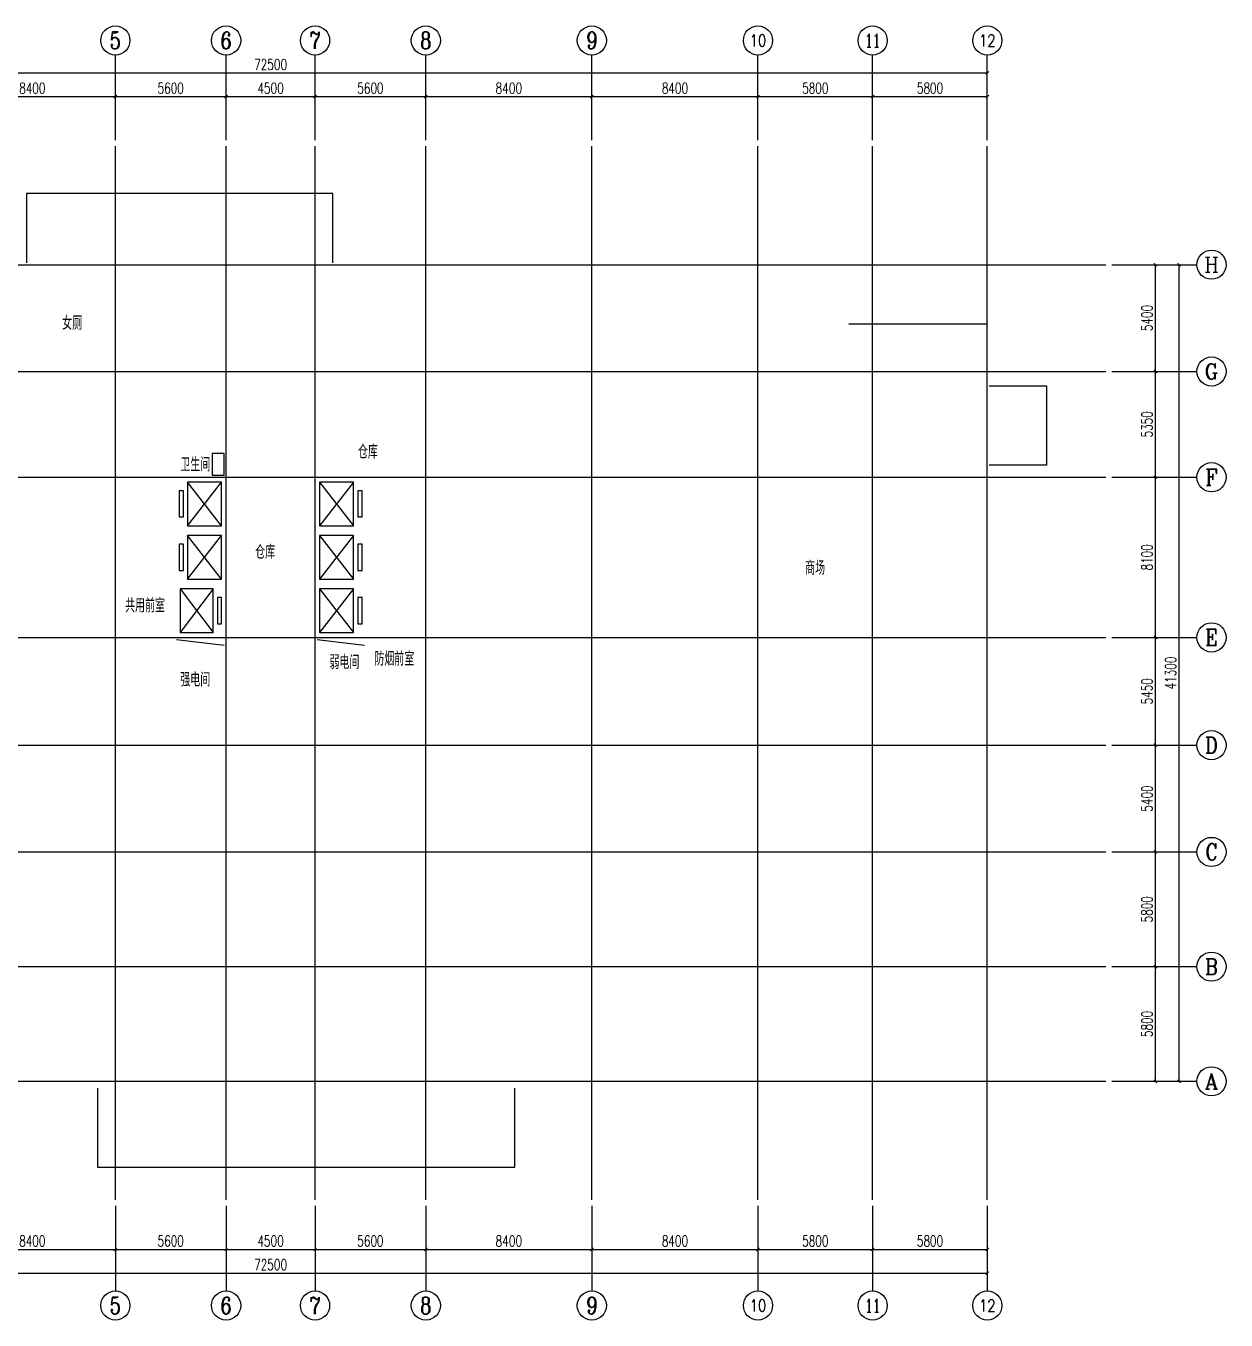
# Model space of a CAD drawing. Extents: x -23677 to 72977, y -23677 to 41777.
# Drawn here: x 12275 to 72977, y -23677 to 41777 of the extents above; entities that cross this region are included whole.
import ezdxf
from ezdxf.enums import TextEntityAlignment as Align

# ---------------------------------------------------------------- set-up
doc = ezdxf.new("R2010")
doc.units = 0
doc.header["$LTSCALE"] = 1000
doc.header["$MEASUREMENT"] = 0
for name, color, linetype in [('AXIS', 3, 'Continuous'), ('AXIS_TEXT', 7, 'Continuous'), ('Canopy', 100, 'Continuous'), ('EVTR', 2, 'Continuous'), ('hole', 50, 'Continuous'), ('LVTRY', 6, 'Continuous'), ('Text', 7, 'Continuous')]:
    doc.layers.add(name, color=color, linetype=linetype)
doc.layers.add('DOTE', color=1, linetype='Continuous', plot=False)
doc.layers.add('DOTE_EXCLUDED', color=1, linetype='Continuous', plot=False)
doc.styles.add('_TCH_AXIS', font='COMPLEX', dxfattribs={"bigfont": 'GBCBIG'})
doc.styles.add('_TCH_DIM_T3', font='SIMPLEX', dxfattribs={"width": 0.705882, "bigfont": 'GBCBIG'})
doc.styles.add('COMPLEX', font='COMPLEX')
doc.styles.get("Standard").update_dxf_attribs({"font": 'gbenor.shx', "bigfont": 'gbcbig.shx'})
doc.dimstyles.new('_TCH_ARCH&&100', dxfattribs={"dimtxt": 297.5, "dimasz": 100, "dimexe": 250, "dimexo": 300, "dimgap": 126.25, "dimtad": 1, "dimdec": 0, "dimzin": 0, "dimdsep": 46, "dimtxsty": '_TCH_DIM_T3', "dimblk": 'ARCHTICK', "dimcen": 0.09, "dimclrt": 7, "dimazin": 2, "dimtfac": 1, "dimtdec": 0, "dimtix": 1, "dimtmove": 2, "dimatfit": 3, "dimfxl": 1, "dimtolj": 1, "dimtzin": 0, "dimarcsym": 0})

# ---------------------------------------------------------------- blocks, each defined once
blk = doc.blocks.new('_AXISO')
blk.add_circle((0, 0), 0.5)
at = {"layer": 'AXIS_TEXT', "style": 'COMPLEX', "width": 1.041667}
blk.add_attdef('A', text='', height=0.56, dxfattribs=at).set_placement((-0.25, -0.28), (0.25, -0.28), align=Align.FIT)
blk = doc.blocks.new('_ArchTick')
at = {"color": 0, "linetype": 'ByBlock', "const_width": 0.4}
blk.add_lwpolyline([(-0.5, -0.5), (0.5, 0.5)], dxfattribs=at)
blk = doc.blocks.new('*D53')
at = {"layer": 'AXIS', "color": 0, "lineweight": -2, "transparency": 16777216}
for p, q in [((8400, -17900), (8400, -20350)), ((16800, -17900), (16800, -20350)), ((8400, -20100), (16800, -20100))]:
    blk.add_line(p, q, dxfattribs=at)
at = {"layer": 'Defpoints', "color": 0, "transparency": 16777216}
for p in [(8400, -17600), (16800, -17600), (16800, -20100)]:
    blk.add_point(p, dxfattribs=at)
at = {"layer": 'AXIS', "color": 0, "lineweight": -2, "transparency": 16777216, "xscale": 150, "yscale": 150, "zscale": 150, "rotation": 180}
blk.add_blockref('_ArchTick', (8400, -20100), dxfattribs=at)
at = {"layer": 'AXIS', "color": 0, "lineweight": -2, "transparency": 16777216, "xscale": 150, "yscale": 150, "zscale": 150}
blk.add_blockref('_ArchTick', (16800, -20100), dxfattribs=at)
at = {"layer": 'AXIS', "color": 7, "transparency": 16777216, "insert": (12600, -19675), "char_height": 550, "attachment_point": 5, "style": '_TCH_DIM_T3'}
blk.add_mtext('\\A1;8400', dxfattribs=at)
blk = doc.blocks.new('*D54')
at = {"layer": 'AXIS', "color": 0, "lineweight": -2, "transparency": 16777216}
for p, q in [((16800, -17900), (16800, -20350)), ((22400, -17900), (22400, -20350)), ((16800, -20100), (22400, -20100))]:
    blk.add_line(p, q, dxfattribs=at)
at = {"layer": 'Defpoints', "color": 0, "transparency": 16777216}
for p in [(16800, -17600), (22400, -17600), (22400, -20100)]:
    blk.add_point(p, dxfattribs=at)
at = {"layer": 'AXIS', "color": 0, "lineweight": -2, "transparency": 16777216, "xscale": 150, "yscale": 150, "zscale": 150, "rotation": 180}
blk.add_blockref('_ArchTick', (16800, -20100), dxfattribs=at)
at = {"layer": 'AXIS', "color": 0, "lineweight": -2, "transparency": 16777216, "xscale": 150, "yscale": 150, "zscale": 150}
blk.add_blockref('_ArchTick', (22400, -20100), dxfattribs=at)
at = {"layer": 'AXIS', "color": 7, "transparency": 16777216, "insert": (19600, -19675), "char_height": 550, "attachment_point": 5, "style": '_TCH_DIM_T3'}
blk.add_mtext('\\A1;5600', dxfattribs=at)
blk = doc.blocks.new('*D55')
at = {"layer": 'AXIS', "color": 0, "lineweight": -2, "transparency": 16777216}
for p, q in [((22400, -17900), (22400, -20350)), ((26900, -17900), (26900, -20350)), ((22400, -20100), (26900, -20100))]:
    blk.add_line(p, q, dxfattribs=at)
at = {"layer": 'Defpoints', "color": 0, "transparency": 16777216}
for p in [(22400, -17600), (26900, -17600), (26900, -20100)]:
    blk.add_point(p, dxfattribs=at)
at = {"layer": 'AXIS', "color": 0, "lineweight": -2, "transparency": 16777216, "xscale": 150, "yscale": 150, "zscale": 150, "rotation": 180}
blk.add_blockref('_ArchTick', (22400, -20100), dxfattribs=at)
at = {"layer": 'AXIS', "color": 0, "lineweight": -2, "transparency": 16777216, "xscale": 150, "yscale": 150, "zscale": 150}
blk.add_blockref('_ArchTick', (26900, -20100), dxfattribs=at)
at = {"layer": 'AXIS', "color": 7, "transparency": 16777216, "insert": (24650, -19675), "char_height": 550, "attachment_point": 5, "style": '_TCH_DIM_T3'}
blk.add_mtext('\\A1;4500', dxfattribs=at)
blk = doc.blocks.new('*D56')
at = {"layer": 'AXIS', "color": 0, "lineweight": -2, "transparency": 16777216}
for p, q in [((26900, -17900), (26900, -20350)), ((32500, -17900), (32500, -20350)), ((26900, -20100), (32500, -20100))]:
    blk.add_line(p, q, dxfattribs=at)
at = {"layer": 'Defpoints', "color": 0, "transparency": 16777216}
for p in [(26900, -17600), (32500, -17600), (32500, -20100)]:
    blk.add_point(p, dxfattribs=at)
at = {"layer": 'AXIS', "color": 0, "lineweight": -2, "transparency": 16777216, "xscale": 150, "yscale": 150, "zscale": 150, "rotation": 180}
blk.add_blockref('_ArchTick', (26900, -20100), dxfattribs=at)
at = {"layer": 'AXIS', "color": 0, "lineweight": -2, "transparency": 16777216, "xscale": 150, "yscale": 150, "zscale": 150}
blk.add_blockref('_ArchTick', (32500, -20100), dxfattribs=at)
at = {"layer": 'AXIS', "color": 7, "transparency": 16777216, "insert": (29700, -19675), "char_height": 550, "attachment_point": 5, "style": '_TCH_DIM_T3'}
blk.add_mtext('\\A1;5600', dxfattribs=at)
blk = doc.blocks.new('*D57')
at = {"layer": 'AXIS', "color": 0, "lineweight": -2, "transparency": 16777216}
for p, q in [((32500, -17900), (32500, -20350)), ((40900, -17900), (40900, -20350)), ((32500, -20100), (40900, -20100))]:
    blk.add_line(p, q, dxfattribs=at)
at = {"layer": 'Defpoints', "color": 0, "transparency": 16777216}
for p in [(32500, -17600), (40900, -17600), (40900, -20100)]:
    blk.add_point(p, dxfattribs=at)
at = {"layer": 'AXIS', "color": 0, "lineweight": -2, "transparency": 16777216, "xscale": 150, "yscale": 150, "zscale": 150, "rotation": 180}
blk.add_blockref('_ArchTick', (32500, -20100), dxfattribs=at)
at = {"layer": 'AXIS', "color": 0, "lineweight": -2, "transparency": 16777216, "xscale": 150, "yscale": 150, "zscale": 150}
blk.add_blockref('_ArchTick', (40900, -20100), dxfattribs=at)
at = {"layer": 'AXIS', "color": 7, "transparency": 16777216, "insert": (36700, -19675), "char_height": 550, "attachment_point": 5, "style": '_TCH_DIM_T3'}
blk.add_mtext('\\A1;8400', dxfattribs=at)
blk = doc.blocks.new('*D58')
at = {"layer": 'AXIS', "color": 0, "lineweight": -2, "transparency": 16777216}
for p, q in [((40900, -17900), (40900, -20350)), ((49300, -17900), (49300, -20350)), ((40900, -20100), (49300, -20100))]:
    blk.add_line(p, q, dxfattribs=at)
at = {"layer": 'Defpoints', "color": 0, "transparency": 16777216}
for p in [(40900, -17600), (49300, -17600), (49300, -20100)]:
    blk.add_point(p, dxfattribs=at)
at = {"layer": 'AXIS', "color": 0, "lineweight": -2, "transparency": 16777216, "xscale": 150, "yscale": 150, "zscale": 150, "rotation": 180}
blk.add_blockref('_ArchTick', (40900, -20100), dxfattribs=at)
at = {"layer": 'AXIS', "color": 0, "lineweight": -2, "transparency": 16777216, "xscale": 150, "yscale": 150, "zscale": 150}
blk.add_blockref('_ArchTick', (49300, -20100), dxfattribs=at)
at = {"layer": 'AXIS', "color": 7, "transparency": 16777216, "insert": (45100, -19675), "char_height": 550, "attachment_point": 5, "style": '_TCH_DIM_T3'}
blk.add_mtext('\\A1;8400', dxfattribs=at)
blk = doc.blocks.new('*D59')
at = {"layer": 'AXIS', "color": 0, "lineweight": -2, "transparency": 16777216}
for p, q in [((49300, -17900), (49300, -20350)), ((55100, -17900), (55100, -20350)), ((49300, -20100), (55100, -20100))]:
    blk.add_line(p, q, dxfattribs=at)
at = {"layer": 'Defpoints', "color": 0, "transparency": 16777216}
for p in [(49300, -17600), (55100, -17600), (55100, -20100)]:
    blk.add_point(p, dxfattribs=at)
at = {"layer": 'AXIS', "color": 0, "lineweight": -2, "transparency": 16777216, "xscale": 150, "yscale": 150, "zscale": 150, "rotation": 180}
blk.add_blockref('_ArchTick', (49300, -20100), dxfattribs=at)
at = {"layer": 'AXIS', "color": 0, "lineweight": -2, "transparency": 16777216, "xscale": 150, "yscale": 150, "zscale": 150}
blk.add_blockref('_ArchTick', (55100, -20100), dxfattribs=at)
at = {"layer": 'AXIS', "color": 7, "transparency": 16777216, "insert": (52200, -19675), "char_height": 550, "attachment_point": 5, "style": '_TCH_DIM_T3'}
blk.add_mtext('\\A1;5800', dxfattribs=at)
blk = doc.blocks.new('*D60')
at = {"layer": 'AXIS', "color": 0, "lineweight": -2, "transparency": 16777216}
for p, q in [((55100, -17900), (55100, -20350)), ((60900, -17900), (60900, -20350)), ((55100, -20100), (60900, -20100))]:
    blk.add_line(p, q, dxfattribs=at)
at = {"layer": 'Defpoints', "color": 0, "transparency": 16777216}
for p in [(55100, -17600), (60900, -17600), (60900, -20100)]:
    blk.add_point(p, dxfattribs=at)
at = {"layer": 'AXIS', "color": 0, "lineweight": -2, "transparency": 16777216, "xscale": 150, "yscale": 150, "zscale": 150, "rotation": 180}
blk.add_blockref('_ArchTick', (55100, -20100), dxfattribs=at)
at = {"layer": 'AXIS', "color": 0, "lineweight": -2, "transparency": 16777216, "xscale": 150, "yscale": 150, "zscale": 150}
blk.add_blockref('_ArchTick', (60900, -20100), dxfattribs=at)
at = {"layer": 'AXIS', "color": 7, "transparency": 16777216, "insert": (58000, -19675), "char_height": 550, "attachment_point": 5, "style": '_TCH_DIM_T3'}
blk.add_mtext('\\A1;5800', dxfattribs=at)
blk = doc.blocks.new('*D61')
at = {"layer": 'AXIS', "color": 0, "lineweight": -2, "transparency": 16777216}
for p, q in [((-11600, -18300), (-11600, -21550)), ((60900, -18300), (60900, -21550)), ((-11600, -21300), (60900, -21300))]:
    blk.add_line(p, q, dxfattribs=at)
at = {"layer": 'Defpoints', "color": 0, "transparency": 16777216}
for p in [(-11600, -18000), (60900, -18000), (60900, -21300)]:
    blk.add_point(p, dxfattribs=at)
at = {"layer": 'AXIS', "color": 0, "lineweight": -2, "transparency": 16777216, "xscale": 150, "yscale": 150, "zscale": 150, "rotation": 180}
blk.add_blockref('_ArchTick', (-11600, -21300), dxfattribs=at)
at = {"layer": 'AXIS', "color": 0, "lineweight": -2, "transparency": 16777216, "xscale": 150, "yscale": 150, "zscale": 150}
blk.add_blockref('_ArchTick', (60900, -21300), dxfattribs=at)
at = {"layer": 'AXIS', "color": 7, "transparency": 16777216, "insert": (24650, -20875), "char_height": 550, "attachment_point": 5, "style": '_TCH_DIM_T3'}
blk.add_mtext('\\A1;72500', dxfattribs=at)
blk = doc.blocks.new('*D73')
at = {"layer": 'AXIS', "color": 0, "lineweight": -2, "transparency": 16777216}
for p, q in [((8400, 36000), (8400, 38450)), ((8400, 38200), (16800, 38200)), ((16800, 36000), (16800, 38450))]:
    blk.add_line(p, q, dxfattribs=at)
at = {"layer": 'Defpoints', "color": 0, "transparency": 16777216}
for p in [(16800, 38200), (8400, 35700), (16800, 35700)]:
    blk.add_point(p, dxfattribs=at)
at = {"layer": 'AXIS', "color": 0, "lineweight": -2, "transparency": 16777216, "xscale": 150, "yscale": 150, "zscale": 150, "rotation": 180}
blk.add_blockref('_ArchTick', (8400, 38200), dxfattribs=at)
at = {"layer": 'AXIS', "color": 0, "lineweight": -2, "transparency": 16777216, "xscale": 150, "yscale": 150, "zscale": 150}
blk.add_blockref('_ArchTick', (16800, 38200), dxfattribs=at)
at = {"layer": 'AXIS', "color": 7, "transparency": 16777216, "insert": (12600, 38625), "char_height": 550, "attachment_point": 5, "style": '_TCH_DIM_T3'}
blk.add_mtext('\\A1;8400', dxfattribs=at)
blk = doc.blocks.new('*D74')
at = {"layer": 'AXIS', "color": 0, "lineweight": -2, "transparency": 16777216}
for p, q in [((16800, 36000), (16800, 38450)), ((16800, 38200), (22400, 38200)), ((22400, 36000), (22400, 38450))]:
    blk.add_line(p, q, dxfattribs=at)
at = {"layer": 'Defpoints', "color": 0, "transparency": 16777216}
for p in [(22400, 38200), (16800, 35700), (22400, 35700)]:
    blk.add_point(p, dxfattribs=at)
at = {"layer": 'AXIS', "color": 0, "lineweight": -2, "transparency": 16777216, "xscale": 150, "yscale": 150, "zscale": 150, "rotation": 180}
blk.add_blockref('_ArchTick', (16800, 38200), dxfattribs=at)
at = {"layer": 'AXIS', "color": 0, "lineweight": -2, "transparency": 16777216, "xscale": 150, "yscale": 150, "zscale": 150}
blk.add_blockref('_ArchTick', (22400, 38200), dxfattribs=at)
at = {"layer": 'AXIS', "color": 7, "transparency": 16777216, "insert": (19600, 38625), "char_height": 550, "attachment_point": 5, "style": '_TCH_DIM_T3'}
blk.add_mtext('\\A1;5600', dxfattribs=at)
blk = doc.blocks.new('*D75')
at = {"layer": 'AXIS', "color": 0, "lineweight": -2, "transparency": 16777216}
for p, q in [((22400, 36000), (22400, 38450)), ((22400, 38200), (26900, 38200)), ((26900, 36000), (26900, 38450))]:
    blk.add_line(p, q, dxfattribs=at)
at = {"layer": 'Defpoints', "color": 0, "transparency": 16777216}
for p in [(26900, 38200), (22400, 35700), (26900, 35700)]:
    blk.add_point(p, dxfattribs=at)
at = {"layer": 'AXIS', "color": 0, "lineweight": -2, "transparency": 16777216, "xscale": 150, "yscale": 150, "zscale": 150, "rotation": 180}
blk.add_blockref('_ArchTick', (22400, 38200), dxfattribs=at)
at = {"layer": 'AXIS', "color": 0, "lineweight": -2, "transparency": 16777216, "xscale": 150, "yscale": 150, "zscale": 150}
blk.add_blockref('_ArchTick', (26900, 38200), dxfattribs=at)
at = {"layer": 'AXIS', "color": 7, "transparency": 16777216, "insert": (24650, 38625), "char_height": 550, "attachment_point": 5, "style": '_TCH_DIM_T3'}
blk.add_mtext('\\A1;4500', dxfattribs=at)
blk = doc.blocks.new('*D76')
at = {"layer": 'AXIS', "color": 0, "lineweight": -2, "transparency": 16777216}
for p, q in [((26900, 36000), (26900, 38450)), ((26900, 38200), (32500, 38200)), ((32500, 36000), (32500, 38450))]:
    blk.add_line(p, q, dxfattribs=at)
at = {"layer": 'Defpoints', "color": 0, "transparency": 16777216}
for p in [(32500, 38200), (26900, 35700), (32500, 35700)]:
    blk.add_point(p, dxfattribs=at)
at = {"layer": 'AXIS', "color": 0, "lineweight": -2, "transparency": 16777216, "xscale": 150, "yscale": 150, "zscale": 150, "rotation": 180}
blk.add_blockref('_ArchTick', (26900, 38200), dxfattribs=at)
at = {"layer": 'AXIS', "color": 0, "lineweight": -2, "transparency": 16777216, "xscale": 150, "yscale": 150, "zscale": 150}
blk.add_blockref('_ArchTick', (32500, 38200), dxfattribs=at)
at = {"layer": 'AXIS', "color": 7, "transparency": 16777216, "insert": (29700, 38625), "char_height": 550, "attachment_point": 5, "style": '_TCH_DIM_T3'}
blk.add_mtext('\\A1;5600', dxfattribs=at)
blk = doc.blocks.new('*D77')
at = {"layer": 'AXIS', "color": 0, "lineweight": -2, "transparency": 16777216}
for p, q in [((32500, 36000), (32500, 38450)), ((32500, 38200), (40900, 38200)), ((40900, 36000), (40900, 38450))]:
    blk.add_line(p, q, dxfattribs=at)
at = {"layer": 'Defpoints', "color": 0, "transparency": 16777216}
for p in [(40900, 38200), (32500, 35700), (40900, 35700)]:
    blk.add_point(p, dxfattribs=at)
at = {"layer": 'AXIS', "color": 0, "lineweight": -2, "transparency": 16777216, "xscale": 150, "yscale": 150, "zscale": 150, "rotation": 180}
blk.add_blockref('_ArchTick', (32500, 38200), dxfattribs=at)
at = {"layer": 'AXIS', "color": 0, "lineweight": -2, "transparency": 16777216, "xscale": 150, "yscale": 150, "zscale": 150}
blk.add_blockref('_ArchTick', (40900, 38200), dxfattribs=at)
at = {"layer": 'AXIS', "color": 7, "transparency": 16777216, "insert": (36700, 38625), "char_height": 550, "attachment_point": 5, "style": '_TCH_DIM_T3'}
blk.add_mtext('\\A1;8400', dxfattribs=at)
blk = doc.blocks.new('*D78')
at = {"layer": 'AXIS', "color": 0, "lineweight": -2, "transparency": 16777216}
for p, q in [((40900, 36000), (40900, 38450)), ((40900, 38200), (49300, 38200)), ((49300, 36000), (49300, 38450))]:
    blk.add_line(p, q, dxfattribs=at)
at = {"layer": 'Defpoints', "color": 0, "transparency": 16777216}
for p in [(49300, 38200), (40900, 35700), (49300, 35700)]:
    blk.add_point(p, dxfattribs=at)
at = {"layer": 'AXIS', "color": 0, "lineweight": -2, "transparency": 16777216, "xscale": 150, "yscale": 150, "zscale": 150, "rotation": 180}
blk.add_blockref('_ArchTick', (40900, 38200), dxfattribs=at)
at = {"layer": 'AXIS', "color": 0, "lineweight": -2, "transparency": 16777216, "xscale": 150, "yscale": 150, "zscale": 150}
blk.add_blockref('_ArchTick', (49300, 38200), dxfattribs=at)
at = {"layer": 'AXIS', "color": 7, "transparency": 16777216, "insert": (45100, 38625), "char_height": 550, "attachment_point": 5, "style": '_TCH_DIM_T3'}
blk.add_mtext('\\A1;8400', dxfattribs=at)
blk = doc.blocks.new('*D79')
at = {"layer": 'AXIS', "color": 0, "lineweight": -2, "transparency": 16777216}
for p, q in [((49300, 36000), (49300, 38450)), ((49300, 38200), (55100, 38200)), ((55100, 36000), (55100, 38450))]:
    blk.add_line(p, q, dxfattribs=at)
at = {"layer": 'Defpoints', "color": 0, "transparency": 16777216}
for p in [(55100, 38200), (49300, 35700), (55100, 35700)]:
    blk.add_point(p, dxfattribs=at)
at = {"layer": 'AXIS', "color": 0, "lineweight": -2, "transparency": 16777216, "xscale": 150, "yscale": 150, "zscale": 150, "rotation": 180}
blk.add_blockref('_ArchTick', (49300, 38200), dxfattribs=at)
at = {"layer": 'AXIS', "color": 0, "lineweight": -2, "transparency": 16777216, "xscale": 150, "yscale": 150, "zscale": 150}
blk.add_blockref('_ArchTick', (55100, 38200), dxfattribs=at)
at = {"layer": 'AXIS', "color": 7, "transparency": 16777216, "insert": (52200, 38625), "char_height": 550, "attachment_point": 5, "style": '_TCH_DIM_T3'}
blk.add_mtext('\\A1;5800', dxfattribs=at)
blk = doc.blocks.new('*D80')
at = {"layer": 'AXIS', "color": 0, "lineweight": -2, "transparency": 16777216}
for p, q in [((55100, 36000), (55100, 38450)), ((55100, 38200), (60900, 38200)), ((60900, 36000), (60900, 38450))]:
    blk.add_line(p, q, dxfattribs=at)
at = {"layer": 'Defpoints', "color": 0, "transparency": 16777216}
for p in [(60900, 38200), (55100, 35700), (60900, 35700)]:
    blk.add_point(p, dxfattribs=at)
at = {"layer": 'AXIS', "color": 0, "lineweight": -2, "transparency": 16777216, "xscale": 150, "yscale": 150, "zscale": 150, "rotation": 180}
blk.add_blockref('_ArchTick', (55100, 38200), dxfattribs=at)
at = {"layer": 'AXIS', "color": 0, "lineweight": -2, "transparency": 16777216, "xscale": 150, "yscale": 150, "zscale": 150}
blk.add_blockref('_ArchTick', (60900, 38200), dxfattribs=at)
at = {"layer": 'AXIS', "color": 7, "transparency": 16777216, "insert": (58000, 38625), "char_height": 550, "attachment_point": 5, "style": '_TCH_DIM_T3'}
blk.add_mtext('\\A1;5800', dxfattribs=at)
blk = doc.blocks.new('*D81')
at = {"layer": 'AXIS', "color": 0, "lineweight": -2, "transparency": 16777216}
for p, q in [((-11600, 36400), (-11600, 39650)), ((-11600, 39400), (60900, 39400)), ((60900, 36400), (60900, 39650))]:
    blk.add_line(p, q, dxfattribs=at)
at = {"layer": 'Defpoints', "color": 0, "transparency": 16777216}
for p in [(60900, 39400), (-11600, 36100), (60900, 36100)]:
    blk.add_point(p, dxfattribs=at)
at = {"layer": 'AXIS', "color": 0, "lineweight": -2, "transparency": 16777216, "xscale": 150, "yscale": 150, "zscale": 150, "rotation": 180}
blk.add_blockref('_ArchTick', (-11600, 39400), dxfattribs=at)
at = {"layer": 'AXIS', "color": 0, "lineweight": -2, "transparency": 16777216, "xscale": 150, "yscale": 150, "zscale": 150}
blk.add_blockref('_ArchTick', (60900, 39400), dxfattribs=at)
at = {"layer": 'AXIS', "color": 7, "transparency": 16777216, "insert": (24650, 39825), "char_height": 550, "attachment_point": 5, "style": '_TCH_DIM_T3'}
blk.add_mtext('\\A1;72500', dxfattribs=at)
blk = doc.blocks.new('*D82')
at = {"layer": 'AXIS', "color": 0, "lineweight": -2, "transparency": 16777216}
for p, q in [((67200, -5800), (69650, -5800)), ((69400, -11600), (69400, -5800)), ((67200, -11600), (69650, -11600))]:
    blk.add_line(p, q, dxfattribs=at)
at = {"layer": 'Defpoints', "color": 0, "transparency": 16777216}
for p in [(66900, -5800), (69400, -5800), (66900, -11600)]:
    blk.add_point(p, dxfattribs=at)
at = {"layer": 'AXIS', "color": 0, "lineweight": -2, "transparency": 16777216, "xscale": 150, "yscale": 150, "zscale": 150}
for p, rotation in [((69400, -5800), 90), ((69400, -11600), 270)]:
    blk.add_blockref('_ArchTick', p, dxfattribs=dict(at, rotation=rotation))
at = {"layer": 'AXIS', "color": 7, "transparency": 16777216, "insert": (68975, -8700), "char_height": 550, "attachment_point": 5, "rotation": 90, "style": '_TCH_DIM_T3'}
blk.add_mtext('\\A1;5800', dxfattribs=at)
blk = doc.blocks.new('*D83')
at = {"layer": 'AXIS', "color": 0, "lineweight": -2, "transparency": 16777216}
for p, q in [((67200, 0), (69650, 0)), ((69400, -5800), (69400, 0)), ((67200, -5800), (69650, -5800))]:
    blk.add_line(p, q, dxfattribs=at)
at = {"layer": 'Defpoints', "color": 0, "transparency": 16777216}
for p in [(66900, 0), (69400, 0), (66900, -5800)]:
    blk.add_point(p, dxfattribs=at)
at = {"layer": 'AXIS', "color": 0, "lineweight": -2, "transparency": 16777216, "xscale": 150, "yscale": 150, "zscale": 150}
for p, rotation in [((69400, 0), 90), ((69400, -5800), 270)]:
    blk.add_blockref('_ArchTick', p, dxfattribs=dict(at, rotation=rotation))
at = {"layer": 'AXIS', "color": 7, "transparency": 16777216, "insert": (68975, -2900), "char_height": 550, "attachment_point": 5, "rotation": 90, "style": '_TCH_DIM_T3'}
blk.add_mtext('\\A1;5800', dxfattribs=at)
blk = doc.blocks.new('*D84')
at = {"layer": 'AXIS', "color": 0, "lineweight": -2, "transparency": 16777216}
for p, q in [((67200, 5400), (69650, 5400)), ((69400, 0), (69400, 5400)), ((67200, 0), (69650, 0))]:
    blk.add_line(p, q, dxfattribs=at)
at = {"layer": 'Defpoints', "color": 0, "transparency": 16777216}
for p in [(66900, 5400), (69400, 5400), (66900, 0)]:
    blk.add_point(p, dxfattribs=at)
at = {"layer": 'AXIS', "color": 0, "lineweight": -2, "transparency": 16777216, "xscale": 150, "yscale": 150, "zscale": 150}
for p, rotation in [((69400, 5400), 90), ((69400, 0), 270)]:
    blk.add_blockref('_ArchTick', p, dxfattribs=dict(at, rotation=rotation))
at = {"layer": 'AXIS', "color": 7, "transparency": 16777216, "insert": (68975, 2700), "char_height": 550, "attachment_point": 5, "rotation": 90, "style": '_TCH_DIM_T3'}
blk.add_mtext('\\A1;5400', dxfattribs=at)
blk = doc.blocks.new('*D85')
at = {"layer": 'AXIS', "color": 0, "lineweight": -2, "transparency": 16777216}
for p, q in [((67200, 10850), (69650, 10850)), ((69400, 5400), (69400, 10850)), ((67200, 5400), (69650, 5400))]:
    blk.add_line(p, q, dxfattribs=at)
at = {"layer": 'Defpoints', "color": 0, "transparency": 16777216}
for p in [(66900, 10850), (69400, 10850), (66900, 5400)]:
    blk.add_point(p, dxfattribs=at)
at = {"layer": 'AXIS', "color": 0, "lineweight": -2, "transparency": 16777216, "xscale": 150, "yscale": 150, "zscale": 150}
for p, rotation in [((69400, 10850), 90), ((69400, 5400), 270)]:
    blk.add_blockref('_ArchTick', p, dxfattribs=dict(at, rotation=rotation))
at = {"layer": 'AXIS', "color": 7, "transparency": 16777216, "insert": (68975, 8125), "char_height": 550, "attachment_point": 5, "rotation": 90, "style": '_TCH_DIM_T3'}
blk.add_mtext('\\A1;5450', dxfattribs=at)
blk = doc.blocks.new('*D86')
at = {"layer": 'AXIS', "color": 0, "lineweight": -2, "transparency": 16777216}
for p, q in [((67200, 18950), (69650, 18950)), ((69400, 10850), (69400, 18950)), ((67200, 10850), (69650, 10850))]:
    blk.add_line(p, q, dxfattribs=at)
at = {"layer": 'Defpoints', "color": 0, "transparency": 16777216}
for p in [(66900, 18950), (69400, 18950), (66900, 10850)]:
    blk.add_point(p, dxfattribs=at)
at = {"layer": 'AXIS', "color": 0, "lineweight": -2, "transparency": 16777216, "xscale": 150, "yscale": 150, "zscale": 150}
for p, rotation in [((69400, 18950), 90), ((69400, 10850), 270)]:
    blk.add_blockref('_ArchTick', p, dxfattribs=dict(at, rotation=rotation))
at = {"layer": 'AXIS', "color": 7, "transparency": 16777216, "insert": (68975, 14900), "char_height": 550, "attachment_point": 5, "rotation": 90, "style": '_TCH_DIM_T3'}
blk.add_mtext('\\A1;8100', dxfattribs=at)
blk = doc.blocks.new('*D87')
at = {"layer": 'AXIS', "color": 0, "lineweight": -2, "transparency": 16777216}
for p, q in [((67200, 24300), (69650, 24300)), ((69400, 18950), (69400, 24300)), ((67200, 18950), (69650, 18950))]:
    blk.add_line(p, q, dxfattribs=at)
at = {"layer": 'Defpoints', "color": 0, "transparency": 16777216}
for p in [(66900, 24300), (69400, 24300), (66900, 18950)]:
    blk.add_point(p, dxfattribs=at)
at = {"layer": 'AXIS', "color": 0, "lineweight": -2, "transparency": 16777216, "xscale": 150, "yscale": 150, "zscale": 150}
for p, rotation in [((69400, 24300), 90), ((69400, 18950), 270)]:
    blk.add_blockref('_ArchTick', p, dxfattribs=dict(at, rotation=rotation))
at = {"layer": 'AXIS', "color": 7, "transparency": 16777216, "insert": (68975, 21625), "char_height": 550, "attachment_point": 5, "rotation": 90, "style": '_TCH_DIM_T3'}
blk.add_mtext('\\A1;5350', dxfattribs=at)
blk = doc.blocks.new('*D88')
at = {"layer": 'AXIS', "color": 0, "lineweight": -2, "transparency": 16777216}
for p, q in [((67200, 29700), (69650, 29700)), ((69400, 24300), (69400, 29700)), ((67200, 24300), (69650, 24300))]:
    blk.add_line(p, q, dxfattribs=at)
at = {"layer": 'Defpoints', "color": 0, "transparency": 16777216}
for p in [(66900, 29700), (69400, 29700), (66900, 24300)]:
    blk.add_point(p, dxfattribs=at)
at = {"layer": 'AXIS', "color": 0, "lineweight": -2, "transparency": 16777216, "xscale": 150, "yscale": 150, "zscale": 150}
for p, rotation in [((69400, 29700), 90), ((69400, 24300), 270)]:
    blk.add_blockref('_ArchTick', p, dxfattribs=dict(at, rotation=rotation))
at = {"layer": 'AXIS', "color": 7, "transparency": 16777216, "insert": (68975, 27000), "char_height": 550, "attachment_point": 5, "rotation": 90, "style": '_TCH_DIM_T3'}
blk.add_mtext('\\A1;5400', dxfattribs=at)
blk = doc.blocks.new('*D89')
at = {"layer": 'AXIS', "color": 0, "lineweight": -2, "transparency": 16777216}
for p, q in [((67600, 29700), (70850, 29700)), ((70600, -11600), (70600, 29700)), ((67600, -11600), (70850, -11600))]:
    blk.add_line(p, q, dxfattribs=at)
at = {"layer": 'Defpoints', "color": 0, "transparency": 16777216}
for p in [(67300, 29700), (70600, 29700), (67300, -11600)]:
    blk.add_point(p, dxfattribs=at)
at = {"layer": 'AXIS', "color": 0, "lineweight": -2, "transparency": 16777216, "xscale": 150, "yscale": 150, "zscale": 150}
for p, rotation in [((70600, 29700), 90), ((70600, -11600), 270)]:
    blk.add_blockref('_ArchTick', p, dxfattribs=dict(at, rotation=rotation))
at = {"layer": 'AXIS', "color": 7, "transparency": 16777216, "insert": (70175, 9050), "char_height": 550, "attachment_point": 5, "rotation": 90, "style": '_TCH_DIM_T3'}
blk.add_mtext('\\A1;41300', dxfattribs=at)

msp = doc.modelspace()

# ---------------------------------------------------------------- linework, layer by layer
at = {"layer": 'AXIS'}
for p, q in [((16800, 36300), (16800, 40300)), ((22400, 36300), (22400, 40300)), ((26900, 36300), (26900, 40300)), ((32500, 36300), (32500, 40300)), ((40900, 36300), (40900, 40300)), ((49300, 36300), (49300, 40300)), ((55100, 36300), (55100, 40300)), ((60900, 36300), (60900, 40300)), ((67500, 29700), (71500, 29700)), ((67500, 24300), (71500, 24300)), ((67500, 18950), (71500, 18950)), ((67500, 10850), (71500, 10850)), ((67500, 5400), (71500, 5400)), ((67500, 0), (71500, 0)), ((67500, -5800), (71500, -5800)), ((67500, -11600), (71500, -11600)), ((16800, -18200), (16800, -22200)), ((22400, -18200), (22400, -22200)), ((26900, -18200), (26900, -22200)), ((32500, -18200), (32500, -22200)), ((40900, -18200), (40900, -22200)), ((49300, -18200), (49300, -22200)), ((55100, -18200), (55100, -22200)), ((60900, -18200), (60900, -22200))]:
    msp.add_line(p, q, dxfattribs=at)
at = {"layer": 'Canopy'}
for points in [[(27800, 29800), (27800, 33300), (12300, 33300), (12300, 29800)], [(61000, 23567.5), (63900, 23567.5), (63900, 19567.5), (61000, 19567.5)], [(15900, -11940), (15900, -15940), (37000, -15940), (37000, -11940)]]:
    msp.add_lwpolyline(points, dxfattribs=at)
at = {"layer": 'DOTE'}
for p, q in [((16800, -17600), (16800, 35700)), ((22400, -17600), (22400, 35700)), ((26900, -17600), (26900, 35700)), ((32500, -17600), (32500, 35700)), ((40900, -17600), (40900, 35700)), ((49300, -17600), (49300, 35700)), ((55100, -17600), (55100, 35700)), ((60900, -17600), (60900, 35700)), ((-17600, 29700), (66900, 29700)), ((-17600, 24300), (66900, 24300)), ((-17600, 18950), (66900, 18950)), ((-17600, 10850), (66900, 10850)), ((-17600, 5400), (66900, 5400)), ((-17600, 0), (66900, 0)), ((-17600, -5800), (66900, -5800)), ((-17600, -11600), (66900, -11600))]:
    msp.add_line(p, q, dxfattribs=at)
at = {"layer": 'DOTE_EXCLUDED'}
msp.add_line((53900, 26700), (60900, 26700), dxfattribs=at)
at = {"layer": 'EVTR'}
for p, q in [((22175, 18700), (20455, 18700)), ((20455, 18700), (20455, 16500)), ((20455, 16500), (22175, 18700)), ((22175, 16500), (20455, 18700)), ((22175, 16500), (22175, 18700)), ((28845, 18700), (27125, 18700)), ((27125, 18700), (27125, 16500)), ((28845, 18700), (27125, 16500)), ((27125, 18700), (28845, 16500)), ((28845, 16500), (28845, 18700)), ((20240, 18260), (20025, 18260)), ((20025, 18260), (20025, 16940)), ((20240, 16940), (20240, 18260)), ((29275, 18260), (29060, 18260)), ((29060, 18260), (29060, 16940)), ((29275, 16940), (29275, 18260)), ((20025, 16940), (20240, 16940)), ((20455, 16500), (22175, 16500)), ((27125, 16500), (28845, 16500)), ((29060, 16940), (29275, 16940)), ((22175, 16000), (20455, 16000)), ((20455, 16000), (20455, 13800)), ((20455, 13800), (22175, 16000)), ((22175, 13800), (20455, 16000)), ((22175, 13800), (22175, 16000)), ((28845, 16000), (27125, 16000)), ((27125, 16000), (27125, 13800)), ((28845, 16000), (27125, 13800)), ((27125, 16000), (28845, 13800)), ((28845, 13800), (28845, 16000)), ((20240, 15560), (20025, 15560)), ((20025, 15560), (20025, 14240)), ((20240, 14240), (20240, 15560)), ((29275, 15560), (29060, 15560)), ((29060, 15560), (29060, 14240)), ((29275, 14240), (29275, 15560)), ((20025, 14240), (20240, 14240)), ((20455, 13800), (22175, 13800)), ((27125, 13800), (28845, 13800)), ((29060, 14240), (29275, 14240)), ((21754.3, 13300), (20071.4, 13300)), ((20071.4, 13300), (20071.4, 11100)), ((21754.3, 13300), (20071.4, 11100)), ((20071.4, 13300), (21754.3, 11100)), ((21754.3, 11100), (21754.3, 13300)), ((28845, 13300), (27125, 13300)), ((27125, 13300), (27125, 11100)), ((28845, 13300), (27125, 11100)), ((27125, 13300), (28845, 11100)), ((28845, 11100), (28845, 13300)), ((22175, 12860), (21964.6, 12860)), ((21964.6, 12860), (21964.6, 11540)), ((22175, 11540), (22175, 12860)), ((29275, 12860), (29060, 12860)), ((29060, 12860), (29060, 11540)), ((29275, 11540), (29275, 12860)), ((21964.6, 11540), (22175, 11540)), ((29060, 11540), (29275, 11540)), ((20071.4, 11100), (21754.3, 11100)), ((27125, 11100), (28845, 11100))]:
    msp.add_line(p, q, dxfattribs=at)
at = {"layer": 'hole'}
for p, q in [((19900, 10750), (22300, 10450)), ((27000, 10750), (29400, 10450))]:
    msp.add_line(p, q, dxfattribs=at)
at = {"layer": 'LVTRY'}
msp.add_lwpolyline([(22300, 19050), (22300, 20150), (21700, 20150), (21700, 19050)], close=True, dxfattribs=at)

# ---------------------------------------------------------------- block references
at = {"layer": 'AXIS'}
ref = msp.add_blockref('_AXISO', (16800, 41038.3), dxfattribs=dict(at, xscale=1476.510067114094, yscale=1476.510067114094, zscale=1476.510067114094))
ref.add_attrib('A', '5', dxfattribs={"layer": 'AXIS_TEXT', "height": 860, "style": '_TCH_AXIS'}).set_placement((16513.3, 40608.3), (17086.7, 40608.3), align=Align.FIT)
ref = msp.add_blockref('_AXISO', (22400, 41038.3), dxfattribs=dict(at, xscale=1476.510067114094, yscale=1476.510067114094, zscale=1476.510067114094))
ref.add_attrib('A', '6', dxfattribs={"layer": 'AXIS_TEXT', "height": 860, "style": '_TCH_AXIS'}).set_placement((22113.3, 40608.3), (22686.7, 40608.3), align=Align.FIT)
ref = msp.add_blockref('_AXISO', (26900, 41038.3), dxfattribs=dict(at, xscale=1476.510067114094, yscale=1476.510067114094, zscale=1476.510067114094))
ref.add_attrib('A', '7', dxfattribs={"layer": 'AXIS_TEXT', "height": 860, "style": '_TCH_AXIS'}).set_placement((26613.3, 40608.3), (27186.7, 40608.3), align=Align.FIT)
ref = msp.add_blockref('_AXISO', (32500, 41038.3), dxfattribs=dict(at, xscale=1476.510067114094, yscale=1476.510067114094, zscale=1476.510067114094))
ref.add_attrib('A', '8', dxfattribs={"layer": 'AXIS_TEXT', "height": 860, "style": '_TCH_AXIS'}).set_placement((32213.3, 40608.3), (32786.7, 40608.3), align=Align.FIT)
ref = msp.add_blockref('_AXISO', (40900, 41038.3), dxfattribs=dict(at, xscale=1476.510067114094, yscale=1476.510067114094, zscale=1476.510067114094))
ref.add_attrib('A', '9', dxfattribs={"layer": 'AXIS_TEXT', "height": 860, "style": '_TCH_AXIS'}).set_placement((40613.3, 40608.3), (41186.7, 40608.3), align=Align.FIT)
ref = msp.add_blockref('_AXISO', (49300, 41038.3), dxfattribs=dict(at, xscale=1476.510067114094, yscale=1476.510067114094, zscale=1476.510067114094))
ref.add_attrib('A', '10', dxfattribs={"layer": 'AXIS_TEXT', "height": 606.19, "style": '_TCH_AXIS'}).set_placement((48881.4, 40735.2), (49718.6, 40735.2), align=Align.FIT)
ref = msp.add_blockref('_AXISO', (55100, 41038.3), dxfattribs=dict(at, xscale=1476.510067114094, yscale=1476.510067114094, zscale=1476.510067114094))
ref.add_attrib('A', '11', dxfattribs={"layer": 'AXIS_TEXT', "height": 680.6, "style": '_TCH_AXIS'}).set_placement((54711.1, 40698), (55488.9, 40698), align=Align.FIT)
ref = msp.add_blockref('_AXISO', (60900, 41038.3), dxfattribs=dict(at, xscale=1476.510067114094, yscale=1476.510067114094, zscale=1476.510067114094))
ref.add_attrib('A', '12', dxfattribs={"layer": 'AXIS_TEXT', "height": 606.19, "style": '_TCH_AXIS'}).set_placement((60481.4, 40735.2), (61318.6, 40735.2), align=Align.FIT)
ref = msp.add_blockref('_AXISO', (72238.3, 29700), dxfattribs=dict(at, xscale=1476.510067114094, yscale=1476.510067114094, zscale=1476.510067114094))
ref.add_attrib('A', 'H', dxfattribs={"layer": 'AXIS_TEXT', "height": 748.4, "style": '_TCH_AXIS'}).set_placement((71881.9, 29325.8), (72594.7, 29325.8), align=Align.FIT)
ref = msp.add_blockref('_AXISO', (72238.3, 24300), dxfattribs=dict(at, xscale=1476.510067114094, yscale=1476.510067114094, zscale=1476.510067114094))
ref.add_attrib('A', 'G', dxfattribs={"layer": 'AXIS_TEXT', "height": 784.7, "style": '_TCH_AXIS'}).set_placement((71901.9, 23907.6), (72574.6, 23907.6), align=Align.FIT)
ref = msp.add_blockref('_AXISO', (72238.3, 18950), dxfattribs=dict(at, xscale=1476.510067114094, yscale=1476.510067114094, zscale=1476.510067114094))
ref.add_attrib('A', 'F', dxfattribs={"layer": 'AXIS_TEXT', "height": 822.1, "style": '_TCH_AXIS'}).set_placement((71925.1, 18538.9), (72551.4, 18538.9), align=Align.FIT)
ref = msp.add_blockref('_AXISO', (72238.3, 10850), dxfattribs=dict(at, xscale=1476.510067114094, yscale=1476.510067114094, zscale=1476.510067114094))
ref.add_attrib('A', 'E', dxfattribs={"layer": 'AXIS_TEXT', "height": 822.1, "style": '_TCH_AXIS'}).set_placement((71925.1, 10438.9), (72551.4, 10438.9), align=Align.FIT)
ref = msp.add_blockref('_AXISO', (72238.3, 5400), dxfattribs=dict(at, xscale=1476.510067114094, yscale=1476.510067114094, zscale=1476.510067114094))
ref.add_attrib('A', 'D', dxfattribs={"layer": 'AXIS_TEXT', "height": 803.3, "style": '_TCH_AXIS'}).set_placement((71913.1, 4998.3), (72563.4, 4998.3), align=Align.FIT)
ref = msp.add_blockref('_AXISO', (72238.3, 0), dxfattribs=dict(at, xscale=1476.510067114094, yscale=1476.510067114094, zscale=1476.510067114094))
ref.add_attrib('A', 'C', dxfattribs={"layer": 'AXIS_TEXT', "height": 841, "style": '_TCH_AXIS'}).set_placement((71937.9, -420.5), (72538.6, -420.5), align=Align.FIT)
ref = msp.add_blockref('_AXISO', (72238.3, -5800), dxfattribs=dict(at, xscale=1476.510067114094, yscale=1476.510067114094, zscale=1476.510067114094))
ref.add_attrib('A', 'B', dxfattribs={"layer": 'AXIS_TEXT', "height": 803.3, "style": '_TCH_AXIS'}).set_placement((71913.1, -6201.7), (72563.4, -6201.7), align=Align.FIT)
ref = msp.add_blockref('_AXISO', (72238.3, -11600), dxfattribs=dict(at, xscale=1476.510067114094, yscale=1476.510067114094, zscale=1476.510067114094))
ref.add_attrib('A', 'A', dxfattribs={"layer": 'AXIS_TEXT', "height": 784.7, "style": '_TCH_AXIS'}).set_placement((71901.9, -11992.4), (72574.6, -11992.4), align=Align.FIT)
ref = msp.add_blockref('_AXISO', (16800, -22938.3), dxfattribs=dict(at, xscale=1476.510067114094, yscale=1476.510067114094, zscale=1476.510067114094))
ref.add_attrib('A', '5', dxfattribs={"layer": 'AXIS_TEXT', "height": 860, "style": '_TCH_AXIS'}).set_placement((16513.3, -23368.2), (17086.7, -23368.2), align=Align.FIT)
ref = msp.add_blockref('_AXISO', (22400, -22938.3), dxfattribs=dict(at, xscale=1476.510067114094, yscale=1476.510067114094, zscale=1476.510067114094))
ref.add_attrib('A', '6', dxfattribs={"layer": 'AXIS_TEXT', "height": 860, "style": '_TCH_AXIS'}).set_placement((22113.3, -23368.2), (22686.7, -23368.2), align=Align.FIT)
ref = msp.add_blockref('_AXISO', (26900, -22938.3), dxfattribs=dict(at, xscale=1476.510067114094, yscale=1476.510067114094, zscale=1476.510067114094))
ref.add_attrib('A', '7', dxfattribs={"layer": 'AXIS_TEXT', "height": 860, "style": '_TCH_AXIS'}).set_placement((26613.3, -23368.2), (27186.7, -23368.2), align=Align.FIT)
ref = msp.add_blockref('_AXISO', (32500, -22938.3), dxfattribs=dict(at, xscale=1476.510067114094, yscale=1476.510067114094, zscale=1476.510067114094))
ref.add_attrib('A', '8', dxfattribs={"layer": 'AXIS_TEXT', "height": 860, "style": '_TCH_AXIS'}).set_placement((32213.3, -23368.2), (32786.7, -23368.2), align=Align.FIT)
ref = msp.add_blockref('_AXISO', (40900, -22938.3), dxfattribs=dict(at, xscale=1476.510067114094, yscale=1476.510067114094, zscale=1476.510067114094))
ref.add_attrib('A', '9', dxfattribs={"layer": 'AXIS_TEXT', "height": 860, "style": '_TCH_AXIS'}).set_placement((40613.3, -23368.2), (41186.7, -23368.2), align=Align.FIT)
ref = msp.add_blockref('_AXISO', (49300, -22938.3), dxfattribs=dict(at, xscale=1476.510067114094, yscale=1476.510067114094, zscale=1476.510067114094))
ref.add_attrib('A', '10', dxfattribs={"layer": 'AXIS_TEXT', "height": 606.19, "style": '_TCH_AXIS'}).set_placement((48881.4, -23241.4), (49718.6, -23241.4), align=Align.FIT)
ref = msp.add_blockref('_AXISO', (55100, -22938.3), dxfattribs=dict(at, xscale=1476.510067114094, yscale=1476.510067114094, zscale=1476.510067114094))
ref.add_attrib('A', '11', dxfattribs={"layer": 'AXIS_TEXT', "height": 680.6, "style": '_TCH_AXIS'}).set_placement((54711.1, -23278.6), (55488.9, -23278.6), align=Align.FIT)
ref = msp.add_blockref('_AXISO', (60900, -22938.3), dxfattribs=dict(at, xscale=1476.510067114094, yscale=1476.510067114094, zscale=1476.510067114094))
ref.add_attrib('A', '12', dxfattribs={"layer": 'AXIS_TEXT', "height": 606.19, "style": '_TCH_AXIS'}).set_placement((60481.4, -23241.4), (61318.6, -23241.4), align=Align.FIT)

# ---------------------------------------------------------------- texts
at = {"layer": 'Text', "char_height": 700, "attachment_point": 5}
for s, width, insert in [('女厕', 4350, (14615.2, 26751.3)), ('仓库', 5500, (29572.9, 20238.6)), ('卫生间', 2476.415, (20844.3, 19595.6)), ('仓库', 5500, (24375, 15166.5)), ('商场', 5304.457, (52190.3, 14363.3)), ('共用前室', 3000, (18300, 12463.4)), ('弱电间', 2400, (28385, 9599.4)), ('防烟前室', 2800, (30907.1, 9768.7)), ('强电间', 2400, (20838.2, 8710.8))]:
    msp.add_mtext_dynamic_manual_height_columns(s, width=width, gutter_width=1750, heights=[0], dxfattribs=dict(at, insert=insert))

# ---------------------------------------------------------------- dimensions: what is measured, and where the dimension line sits
at = {"layer": 'AXIS'}
for p1, p2, distance, picture, middle in [((-11600, 36100), (60900, 36100), 3300, '*D81', (24650, 39825)), ((8400, 35700), (16800, 35700), 2500, '*D73', (12600, 38625)), ((16800, 35700), (22400, 35700), 2500, '*D74', (19600, 38625)), ((22400, 35700), (26900, 35700), 2500, '*D75', (24650, 38625)), ((26900, 35700), (32500, 35700), 2500, '*D76', (29700, 38625)), ((32500, 35700), (40900, 35700), 2500, '*D77', (36700, 38625)), ((40900, 35700), (49300, 35700), 2500, '*D78', (45100, 38625)), ((49300, 35700), (55100, 35700), 2500, '*D79', (52200, 38625)), ((55100, 35700), (60900, 35700), 2500, '*D80', (58000, 38625)), ((66900, 24300), (66900, 29700), -2500, '*D88', (68975, 27000)), ((67300, -11600), (67300, 29700), -3300, '*D89', (70175, 9050)), ((66900, 18950), (66900, 24300), -2500, '*D87', (68975, 21625)), ((66900, 10850), (66900, 18950), -2500, '*D86', (68975, 14900)), ((66900, 5400), (66900, 10850), -2500, '*D85', (68975, 8125)), ((66900, 0), (66900, 5400), -2500, '*D84', (68975, 2700)), ((66900, -5800), (66900, 0), -2500, '*D83', (68975, -2900)), ((66900, -11600), (66900, -5800), -2500, '*D82', (68975, -8700)), ((8400, -17600), (16800, -17600), -2500, '*D53', (12600, -19675)), ((16800, -17600), (22400, -17600), -2500, '*D54', (19600, -19675)), ((22400, -17600), (26900, -17600), -2500, '*D55', (24650, -19675)), ((26900, -17600), (32500, -17600), -2500, '*D56', (29700, -19675)), ((32500, -17600), (40900, -17600), -2500, '*D57', (36700, -19675)), ((40900, -17600), (49300, -17600), -2500, '*D58', (45100, -19675)), ((49300, -17600), (55100, -17600), -2500, '*D59', (52200, -19675)), ((55100, -17600), (60900, -17600), -2500, '*D60', (58000, -19675)), ((-11600, -18000), (60900, -18000), -3300, '*D61', (24650, -20875))]:
    dim = msp.add_aligned_dim(p1=p1, p2=p2, distance=distance, dimstyle='_TCH_ARCH&&100', override={"dimtxt": 550, "dimasz": 150, "dimgap": 150}, dxfattribs=at)
    dim.commit()
    dim.dimension.update_dxf_attribs({"geometry": picture, "text_midpoint": middle})

doc.saveas('drawing.dxf')
